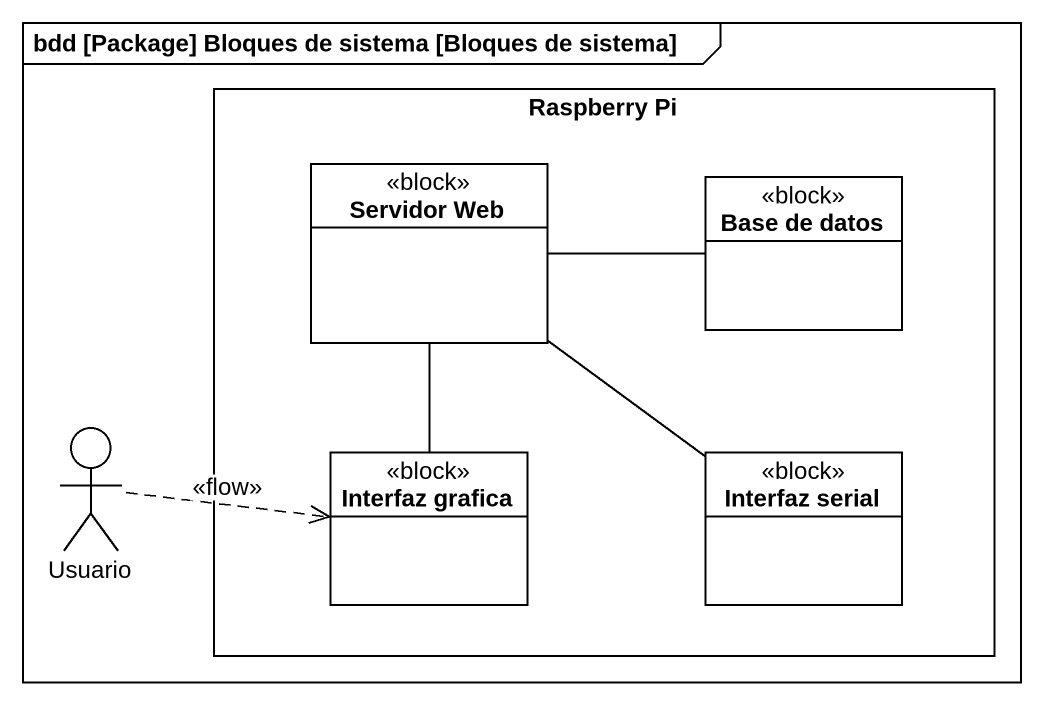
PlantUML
@startuml
mainframe bdd [Package] Bloques de sistema [Bloques de sistema]
allowmixing
hide circle
hide empty members
rectangle "Raspberry Pi" as Raspberry_Pi {
  class "Servidor Web" as Servidor_Web <<block>>
  class "Base de datos" as Base_de_datos <<block>>
  class "Interfaz grafica" as Interfaz_grafica <<block>>
  class "Interfaz serial" as Interfaz_serial <<block>>
}
actor Usuario
Servidor_Web -right- Base_de_datos
Servidor_Web -- Interfaz_grafica
Servidor_Web -- Interfaz_serial
Usuario .right.> Interfaz_grafica : <<flow>>
@enduml
